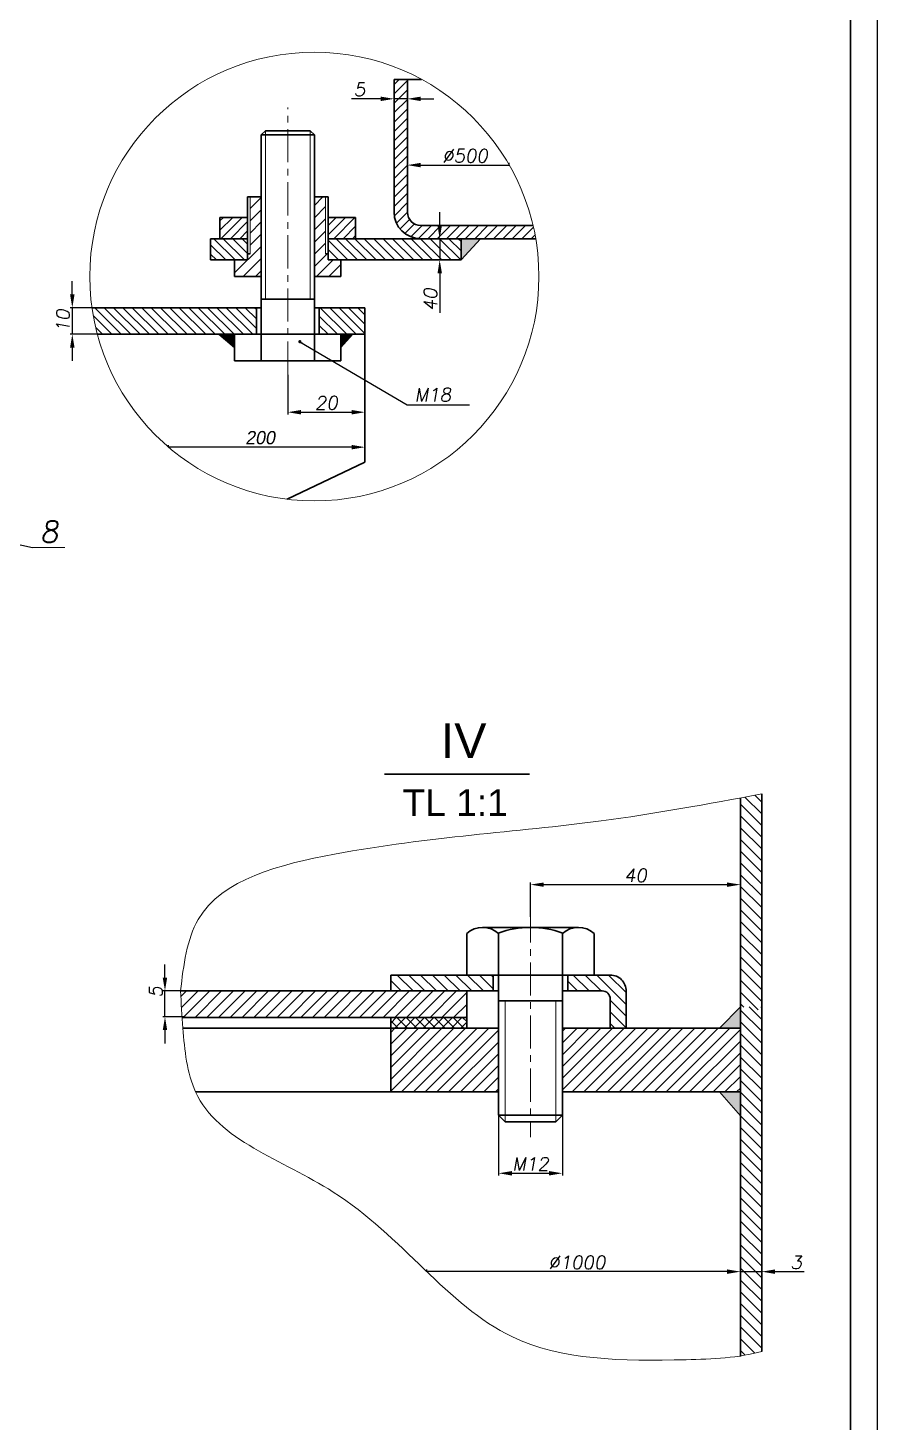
# Model space of a CAD drawing. Header units: inches. Extents: x -9 to 5931, y 0 to 8400.
# Drawn here: x 4334 to 5931, y 3880 to 6505 of the extents above; entities that cross this region are included whole.
import ezdxf

# ---------------------------------------------------------------- set-up
doc = ezdxf.new("R2010")
doc.units = ezdxf.units.IN
doc.header["$LTSCALE"] = 50
doc.header["$MEASUREMENT"] = 0
doc.linetypes.add('CENTER', pattern=[2, 1.25, -0.25, 0.25, -0.25])
doc.layers.get('0').update_dxf_attribs({"plot": 0})
for name, color, linetype, lineweight in [('Dam', 2, 'Continuous', 30), ('kthuoc', 3, 'Continuous', 13), ('manh', 4, 'Continuous', 13), ('Net manh', 3, 'Continuous', 13), ('Tam', 1, 'CENTER', 13), ('Tam dut', 1, 'CENTER', 13)]:
    doc.layers.add(name, color=color, linetype=linetype, lineweight=lineweight)
doc.styles.add('chu2.5', font='txt.shx', dxfattribs={"oblique": 10, "height": 25})
doc.styles.add('chu50', font='VNARIAL.ttf', dxfattribs={"height": 50})
doc.styles.add('chu65', font='VNARIAL.ttf', dxfattribs={"height": 65})
doc.dimstyles.new('Copy of kichthuoc2.5', dxfattribs={"dimtxt": 25, "dimasz": 25, "dimexe": 4, "dimexo": 0, "dimgap": 5, "dimtad": 1, "dimdec": 0, "dimzin": 0, "dimdsep": 46, "dimtxsty": 'chu2.5', "dimcen": 5, "dimclrd": 256, "dimclre": 256, "dimclrt": 256, "dimadec": 0, "dimazin": 0, "dimtfac": 1, "dimtdec": 0, "dimtmove": 0, "dimatfit": 0, "dimfxl": 0, "dimtolj": 1, "dimtzin": 0, "dimarcsym": 0})
doc.dimstyles.new('kichthuoc2.5', dxfattribs={"dimtxt": 25, "dimasz": 25, "dimexe": 4, "dimexo": 0, "dimgap": 5, "dimtad": 1, "dimtoh": 1, "dimdec": 0, "dimzin": 0, "dimdsep": 46, "dimtxsty": 'chu2.5', "dimcen": 5, "dimclrd": 256, "dimclre": 256, "dimclrt": 256, "dimadec": 0, "dimazin": 0, "dimtfac": 1, "dimtdec": 0, "dimtmove": 0, "dimatfit": 0, "dimfxl": 0, "dimtolj": 1, "dimtzin": 0, "dimarcsym": 0})
pattern_1 = [(45, (22473.77, 515.326), (-8.838835, 8.838835), [])]

# ---------------------------------------------------------------- blocks, each defined once
blk = doc.blocks.new('*D16')
at = {"layer": 'DEFPOINTS', "color": 0}
for p in [(4822.4, 5852), (4967.4, 5852), (4967.4, 5781.5)]:
    blk.add_point(p, dxfattribs=at)
at = {"layer": 'manh', "lineweight": -2}
for p, q in [((4822.4, 5852), (4822.4, 5777.5)), ((4967.4, 5852), (4967.4, 5777.5)), ((4847.4, 5781.5), (4942.4, 5781.5))]:
    blk.add_line(p, q, dxfattribs=at)
at = {"layer": 'manh'}
for points in [[(4847.4, 5785.7), (4847.4, 5777.3), (4822.4, 5781.5)], [(4942.4, 5785.7), (4942.4, 5777.3), (4967.4, 5781.5)]]:
    blk.add_solid(points, dxfattribs=at)
at = {"layer": 'manh', "insert": (4894.9, 5799), "char_height": 25, "attachment_point": 5, "style": 'chu2.5'}
blk.add_mtext('\\A1;20', dxfattribs=at)
blk = doc.blocks.new('*D15')
at = {"layer": 'DEFPOINTS', "color": 0}
for p in [(4598.2, 5715.7), (4598.2, 5715.7), (4967.4, 5715.7)]:
    blk.add_point(p, dxfattribs=at)
at = {"layer": 'manh', "lineweight": -2}
for p, q in [((4598.2, 5715.7), (4598.2, 5719.7)), ((4942.4, 5715.7), (4598.2, 5715.7)), ((4967.4, 5715.7), (4967.4, 5719.7))]:
    blk.add_line(p, q, dxfattribs=at)
at = {"layer": 'manh'}
blk.add_solid([(4942.4, 5719.9), (4942.4, 5711.5), (4967.4, 5715.7)], dxfattribs=at)
at = {"layer": 'manh', "insert": (4770.3, 5733.4), "char_height": 25, "attachment_point": 5, "style": 'chu2.5'}
blk.add_mtext('\\A1;{\\fTxt|b0|i0|c163|p2;200}', dxfattribs=at)
blk = doc.blocks.new('_None')
blk = doc.blocks.new('*D3')
at = {"layer": 'DEFPOINTS', "color": 0}
for p in [(5107.7, 6108.1), (5077, 6068.1), (5108.1, 6068.1)]:
    blk.add_point(p, dxfattribs=at)
at = {"layer": 'manh', "lineweight": -2}
for p, q in [((5108.1, 6133.1), (5108.1, 6158.1)), ((5107.7, 6108.1), (5112.1, 6108.1)), ((5108.1, 6108.1), (5108.1, 6068.1)), ((5077, 6068.1), (5112.1, 6068.1)), ((5108.1, 6043.1), (5108.1, 5968.4))]:
    blk.add_line(p, q, dxfattribs=at)
at = {"layer": 'manh'}
for points in [[(5104, 6133.1), (5112.3, 6133.1), (5108.1, 6108.1)], [(5104, 6043.1), (5112.3, 6043.1), (5108.1, 6068.1)]]:
    blk.add_solid(points, dxfattribs=at)
at = {"layer": 'manh', "insert": (5090.6, 5993.2), "char_height": 25, "attachment_point": 5, "rotation": 90, "style": 'chu2.5'}
blk.add_mtext('\\A1;40', dxfattribs=at)
blk = doc.blocks.new('*D14')
at = {"layer": 'DEFPOINTS', "color": 0}
for p in [(5022.4, 6371.5), (5022.4, 6358.8), (5047.4, 6358.8)]:
    blk.add_point(p, dxfattribs=at)
at = {"layer": 'manh', "lineweight": -2}
for p, q in [((4997.4, 6371.5), (4942.1, 6371.5)), ((5022.4, 6358.8), (5022.4, 6375.5)), ((5047.4, 6371.5), (5022.4, 6371.5)), ((5047.4, 6358.8), (5047.4, 6375.5)), ((5072.4, 6371.5), (5097.4, 6371.5))]:
    blk.add_line(p, q, dxfattribs=at)
at = {"layer": 'manh'}
for points in [[(4997.4, 6375.6), (4997.4, 6367.3), (5022.4, 6371.5)], [(5072.4, 6375.6), (5072.4, 6367.3), (5047.4, 6371.5)]]:
    blk.add_solid(points, dxfattribs=at)
at = {"layer": 'manh', "insert": (4957.2, 6389), "char_height": 25, "attachment_point": 5, "style": 'chu2.5'}
blk.add_mtext('\\A1;5', dxfattribs=at)
blk = doc.blocks.new('*D2')
at = {"layer": 'DEFPOINTS', "color": 0}
for p in [(5047.4, 6370.5), (5239, 6246.7), (5239, 6246.7)]:
    blk.add_point(p, dxfattribs=at)
at = {"layer": 'manh', "lineweight": -2}
for p, q in [((5047.4, 6370.5), (5047.4, 6242.7)), ((5239, 6246.7), (5239, 6250.7)), ((5072.4, 6246.7), (5239, 6246.7))]:
    blk.add_line(p, q, dxfattribs=at)
at = {"layer": 'manh'}
blk.add_solid([(5072.4, 6250.9), (5072.4, 6242.5), (5047.4, 6246.7)], dxfattribs=at)
at = {"layer": 'manh', "insert": (5155.7, 6264.2), "char_height": 25, "attachment_point": 5, "style": 'chu2.5'}
blk.add_mtext('\\A1;%%c500', dxfattribs=at)
blk = doc.blocks.new('*D13')
at = {"layer": 'DEFPOINTS', "color": 0}
for p in [(4489.9, 5978.3), (4417.1, 5928.3), (4492, 5928.3)]:
    blk.add_point(p, dxfattribs=at)
at = {"layer": 'manh', "lineweight": -2}
for p, q in [((4417.1, 6003.3), (4417.1, 6028.3)), ((4489.9, 5978.3), (4413.1, 5978.3)), ((4417.1, 5978.3), (4417.1, 5928.3)), ((4492, 5928.3), (4413.1, 5928.3)), ((4417.1, 5903.3), (4417.1, 5878.3))]:
    blk.add_line(p, q, dxfattribs=at)
at = {"layer": 'manh'}
for points in [[(4412.9, 6003.3), (4421.3, 6003.3), (4417.1, 5978.3)], [(4412.9, 5903.3), (4421.3, 5903.3), (4417.1, 5928.3)]]:
    blk.add_solid(points, dxfattribs=at)
at = {"layer": 'manh', "insert": (4399.6, 5953.3), "char_height": 25, "attachment_point": 5, "rotation": 90, "style": 'chu2.5'}
blk.add_mtext('\\A1;10', dxfattribs=at)
blk = doc.blocks.new('*D57')
at = {"layer": 'DEFPOINTS', "color": 0}
for p in [(5673.8, 4892.1), (5278.9, 4831.4), (5673.8, 4756.2)]:
    blk.add_point(p, dxfattribs=at)
at = {"layer": 'Net manh', "lineweight": -2}
for p, q in [((5278.9, 4831.4), (5278.9, 4896.1)), ((5303.9, 4892.1), (5648.8, 4892.1)), ((5673.8, 4756.2), (5673.8, 4896.1))]:
    blk.add_line(p, q, dxfattribs=at)
at = {"layer": 'Net manh'}
for points in [[(5303.9, 4896.2), (5303.9, 4887.9), (5278.9, 4892.1)], [(5648.8, 4896.2), (5648.8, 4887.9), (5673.8, 4892.1)]]:
    blk.add_solid(points, dxfattribs=at)
at = {"layer": 'Net manh', "insert": (5476.4, 4909.6), "char_height": 25, "attachment_point": 5, "style": 'chu2.5'}
blk.add_mtext('\\A1;40', dxfattribs=at)
blk = doc.blocks.new('*D55')
at = {"layer": 'DEFPOINTS', "color": 0}
for p in [(5673.8, 4163.5), (5713.8, 4123.6), (5673.8, 4073.5)]:
    blk.add_point(p, dxfattribs=at)
at = {"layer": 'Net manh', "lineweight": -2}
for p, q in [((5648.8, 4163.5), (5623.8, 4163.5)), ((5673.8, 4073.5), (5673.8, 4167.5)), ((5673.8, 4163.5), (5713.8, 4163.5)), ((5713.8, 4123.6), (5713.8, 4167.5)), ((5738.8, 4163.5), (5793.4, 4163.5))]:
    blk.add_line(p, q, dxfattribs=at)
at = {"layer": 'Net manh'}
for points in [[(5648.8, 4167.7), (5648.8, 4159.3), (5673.8, 4163.5)], [(5738.8, 4167.7), (5738.8, 4159.3), (5713.8, 4163.5)]]:
    blk.add_solid(points, dxfattribs=at)
at = {"layer": 'Net manh', "insert": (5778.6, 4181), "char_height": 25, "attachment_point": 5, "style": 'chu2.5'}
blk.add_mtext('\\A1;3', dxfattribs=at)
blk = doc.blocks.new('*D56')
at = {"layer": 'DEFPOINTS', "color": 0}
for p in [(4591.4, 4691.9), (4629.5, 4691.9), (4629.5, 4643.3)]:
    blk.add_point(p, dxfattribs=at)
at = {"layer": 'Net manh', "lineweight": -2}
for p, q in [((4591.4, 4716.9), (4591.4, 4741.9)), ((4629.5, 4691.9), (4587.4, 4691.9)), ((4591.4, 4643.3), (4591.4, 4691.9)), ((4629.5, 4643.3), (4587.4, 4643.3)), ((4591.4, 4618.3), (4591.4, 4593.3))]:
    blk.add_line(p, q, dxfattribs=at)
at = {"layer": 'Net manh'}
for points in [[(4587.2, 4716.9), (4595.5, 4716.9), (4591.4, 4691.9)], [(4587.2, 4618.3), (4595.5, 4618.3), (4591.4, 4643.3)]]:
    blk.add_solid(points, dxfattribs=at)
at = {"layer": 'Net manh', "insert": (4573.9, 4667.6), "char_height": 25, "attachment_point": 5, "rotation": 90, "style": 'chu2.5'}
blk.add_mtext('\\A1;  5', dxfattribs=at)
blk = doc.blocks.new('*D58')
at = {"layer": 'DEFPOINTS', "color": 0}
for p in [(5083.7, 4163.5), (5083.7, 4163.5), (5673.8, 4169.8)]:
    blk.add_point(p, dxfattribs=at)
at = {"layer": 'kthuoc', "lineweight": -2}
for p, q in [((5083.7, 4163.5), (5083.7, 4167.5)), ((5648.8, 4163.5), (5083.7, 4163.5)), ((5673.8, 4169.8), (5673.8, 4159.5))]:
    blk.add_line(p, q, dxfattribs=at)
at = {"layer": 'kthuoc'}
blk.add_solid([(5648.8, 4167.7), (5648.8, 4159.3), (5673.8, 4163.5)], dxfattribs=at)
at = {"layer": 'kthuoc', "insert": (5366.2, 4181), "char_height": 25, "attachment_point": 5, "style": 'chu2.5'}
blk.add_mtext('\\A1;%%c1000', dxfattribs=at)
blk = doc.blocks.new('*D72')
at = {"layer": 'DEFPOINTS', "color": 0}
for p in [(5218.9, 4475.7), (5338.9, 4475.7), (5338.9, 4348.7)]:
    blk.add_point(p, dxfattribs=at)
at = {"layer": 'kthuoc', "lineweight": -2}
for p, q in [((5218.9, 4475.7), (5218.9, 4344.7)), ((5338.9, 4475.7), (5338.9, 4344.7)), ((5243.9, 4348.7), (5313.9, 4348.7))]:
    blk.add_line(p, q, dxfattribs=at)
at = {"layer": 'kthuoc'}
for points in [[(5243.9, 4352.9), (5243.9, 4344.5), (5218.9, 4348.7)], [(5313.9, 4352.9), (5313.9, 4344.5), (5338.9, 4348.7)]]:
    blk.add_solid(points, dxfattribs=at)
at = {"layer": 'kthuoc', "insert": (5278.9, 4366.2), "char_height": 25, "attachment_point": 5, "style": 'chu2.5'}
blk.add_mtext('\\A1;M12', dxfattribs=at)

msp = doc.modelspace()

# ---------------------------------------------------------------- hatches: boundary and pattern name
at = {"layer": 'kthuoc'}
msp.add_hatch(color=256, dxfattribs=at).paths.add_polyline_path([(5634.4, 4501.9), (5673.8, 4457.1), (5673.8, 4501.9)])
at = {"layer": 'manh'}
h = msp.add_hatch(dxfattribs=at)
h.set_pattern_fill('ANSI31', color=256, scale=100, style=0)
h.set_pattern_definition(pattern_1)
h.paths.add_polyline_path([(5047.4, 6408.1), (5022.4, 6408.1), (5022.4, 6158.1, 0.414214), (5072.4, 6108.1), (5288.7, 6108.1, 0.0151), (5283.7, 6133.1), (5072.4, 6133.1, -0.414214), (5047.4, 6158.1)])
h = msp.add_hatch(dxfattribs=at)
h.set_pattern_fill('ANSI31', color=256, scale=130, style=0)
h.set_pattern_definition([(45, (22473.77, 515.326), (-11.490485, 11.490485), [])])
h.paths.add_polyline_path([(4772.4, 6079.9), (4746.6, 6079.9), (4746.6, 6068.1), (4722.4, 6068.1), (4722.4, 6036.9), (4772.4, 6036.9)])
h.paths.add_polyline_path([(4772.4, 6186.8), (4751.6, 6186.8), (4751.6, 6079.9), (4772.4, 6079.9)])
h.paths.add_polyline_path([(4893.2, 6186.8), (4872.4, 6186.8), (4872.4, 6079.9), (4893.2, 6079.9)])
h.paths.add_polyline_path([(4898.2, 6068.1), (4898.2, 6079.9), (4872.4, 6079.9), (4872.4, 6036.9), (4922.4, 6036.9), (4922.4, 6068.1)])
h = msp.add_hatch(dxfattribs=at)
h.set_pattern_fill('ANSI31', color=256, scale=100, style=0)
h.set_pattern_definition(pattern_1)
h.paths.add_polyline_path([(4694.8, 6148.1), (4694.8, 6108.1), (4746.6, 6108.1), (4746.6, 6148.1)])
h.paths.add_polyline_path([(4898.2, 6148.1), (4898.2, 6108.1), (4950, 6108.1), (4950, 6148.1)])
h = msp.add_hatch(dxfattribs=at)
h.set_pattern_fill('ANSI31', color=256, scale=100, angle=90, style=0)
h.set_pattern_definition([(135, (22473.77, 515.326), (-8.838835, -8.838835), [])])
h.paths.add_polyline_path([(5148.4, 6068.1), (5148.4, 6108.1), (5072.4, 6108.1), (4898.2, 6108.1), (4898.2, 6068.1)])
h.paths.add_polyline_path([(4677.2, 6068.1), (4746.6, 6068.1), (4746.6, 6108.1), (4677.2, 6108.1)])
for points in [[(5184.8, 6108.1), (5148.4, 6108.1), (5148.4, 6068.1)], [(4722.4, 5928.3), (4692.7, 5928.3), (4722.4, 5903.3)], [(4944.7, 5928.3), (4922.4, 5928.3), (4922.4, 5903.3)]]:
    msp.add_hatch(color=256, dxfattribs=at).paths.add_polyline_path(points)
h = msp.add_hatch(dxfattribs=at)
h.set_pattern_fill('ANSI31', color=256, scale=100, angle=90, style=0)
h.set_pattern_definition([(135, (-254.68, 227.01), (-8.838835, -8.838835), [])])
h.paths.add_polyline_path([(4454.1, 5978.3, 0.030223), (4464.3, 5928.3), (4763.3, 5928.3), (4763.3, 5978.3)])
h.paths.add_polyline_path([(4881.5, 5978.3), (4881.5, 5928.3), (4967.4, 5928.3), (4967.4, 5978.3)])
at = {"layer": 'Net manh'}
h = msp.add_hatch(dxfattribs=at)
h.set_pattern_fill('ANSI31', color=256, scale=125, angle=90, style=0)
h.set_pattern_definition([(135, (3349.948, 3853.847), (-11.04854, -11.04854), [])])
edge = h.paths.add_edge_path()
edge.add_spline(control_points=[(5713.8, 5062.9), (5700.5, 5060.4), (5687.1, 5057.9), (5673.8, 5055.4)], knot_values=[35.285414, 35.285414, 35.285414, 35.285414, 75.539228, 75.539228, 75.539228, 75.539228], degree=3, periodic=0)
edge.add_line((5673.8, 5055.4), (5673.8, 4662.8))
edge.add_line((5673.8, 4662.8), (5713.8, 4655.3))
edge.add_line((5713.8, 4655.3), (5713.8, 5062.9))
h = msp.add_hatch(dxfattribs=at)
h.set_pattern_fill('ANSI31', color=256, scale=125, angle=90, style=0)
h.set_pattern_definition([(135, (6990.125, 594.261), (-11.048543, -11.048543), [])])
h.paths.add_polyline_path([(5016, 4721.9), (5016, 4691.9), (5208.9, 4691.9), (5208.9, 4721.9)])
h.paths.add_polyline_path([(5428.9, 4691.9), (5428.9, 4621.9), (5458.9, 4621.9), (5458.9, 4691.9, 0.414214), (5428.9, 4721.9), (5348.9, 4721.9), (5348.9, 4691.9)])
h = msp.add_hatch(dxfattribs=at)
h.set_pattern_fill('ANSI31', color=256, scale=125, style=0)
h.set_pattern_definition([(45, (3103.806, 3915.292), (-11.04854, 11.04854), [])])
edge = h.paths.add_edge_path()
edge.add_line((4756.2, 4691.9), (4620.6, 4691.9))
edge.add_spline(control_points=[(4620.6, 4691.9), (4621.5, 4675.3), (4622.5, 4658.7), (4623.6, 4641.9)], knot_values=[0, 0, 0, 0, 50.325395, 50.325395, 50.325395, 50.325395], degree=3, periodic=0)
edge.add_line((4623.6, 4641.9), (5158.9, 4641.9))
edge.add_line((5158.9, 4641.9), (5158.9, 4691.9))
edge.add_line((5158.9, 4691.9), (4756.2, 4691.9))
msp.add_hatch(color=256, dxfattribs=at).paths.add_polyline_path([(5673.8, 4661.9), (5634.5, 4621.9), (5673.8, 4621.9)])
h = msp.add_hatch(dxfattribs=at)
h.set_pattern_fill('ANSI31', color=256, scale=125, angle=90, style=0)
h.set_pattern_definition([(135, (2459.344, -1100.99), (-11.048543, -11.048543), [])])
edge = h.paths.add_edge_path()
edge.add_line((5713.8, 4661.9), (5673.8, 4661.9))
edge.add_line((5673.8, 4661.9), (5673.8, 4004.9))
edge.add_spline(control_points=[(5673.8, 4004.9), (5687.7, 4007), (5701.1, 4009.8), (5713.8, 4013.4)], knot_values=[1370.003161, 1370.003161, 1370.003161, 1370.003161, 1410.243288, 1410.243288, 1410.243288, 1410.243288], degree=3, periodic=0)
edge.add_line((5713.8, 4013.4), (5713.8, 4661.9))
h = msp.add_hatch(dxfattribs=at)
h.set_pattern_fill('NET', color=256, scale=100, angle=45, style=0)
h.set_pattern_definition([(45, (9304.858, 594.261), (-8.838835, 8.838835), []), (135, (9304.858, 594.261), (-8.838835, -8.838835), [])])
h.paths.add_polyline_path([(5158.9, 4621.9), (5158.9, 4641.9), (5016, 4641.9), (5016, 4621.9)])
h = msp.add_hatch(dxfattribs=at)
h.set_pattern_fill('ANSI31', color=256, scale=125, style=0)
h.set_pattern_definition([(45, (9304.858, 594.261), (-11.048543, 11.048543), [])])
h.paths.add_polyline_path([(5016, 4621.9), (5016, 4501.9), (5218.9, 4501.9), (5218.9, 4621.9)])
h = msp.add_hatch(dxfattribs=at)
h.set_pattern_fill('ANSI31', color=256, scale=125, style=0)
h.set_pattern_definition([(45, (2582.812, -1100.99), (-11.048543, 11.048543), [])])
h.paths.add_polyline_path([(5673.8, 4501.9), (5673.8, 4621.9), (5338.9, 4621.9), (5338.9, 4501.9)])

# ---------------------------------------------------------------- linework, layer by layer
msp.add_lwpolyline([(-9.2, 0), (-9.2, 8400), (5930.8, 8400), (5930.8, 0), (-9.2, 0)], close=True)
at = {"layer": 'Dam'}
for p, q in [((5880.8, 8350), (5880.8, 50)), ((5022.4, 6408.1), (5022.4, 6158.1)), ((5022.4, 6408.1), (5074.1, 6408.1)), ((5047.4, 6408.1), (5047.4, 6158.1)), ((4772.4, 6303.6), (4780.3, 6311.3)), ((4772.4, 6303.6), (4872.4, 6303.6)), ((4772.4, 5878.3), (4772.4, 6303.6)), ((4780.3, 6311.3), (4864.5, 6311.3)), ((4872.4, 6303.6), (4864.5, 6311.3)), ((4872.4, 5878.3), (4872.4, 6303.6)), ((4746.6, 6186.8), (4772.4, 6186.8)), ((4746.6, 6068.1), (4746.6, 6186.8)), ((4872.4, 6186.8), (4898.2, 6186.8)), ((4898.2, 6068.1), (4898.2, 6186.8)), ((4746.6, 6148.1), (4694.8, 6148.1)), ((4694.8, 6108.1), (4694.8, 6148.1)), ((4898.2, 6148.1), (4950, 6148.1)), ((4950, 6108.1), (4950, 6148.1)), ((5072.4, 6133.1), (5283.7, 6133.1)), ((4746.6, 6108.1), (4677.2, 6108.1)), ((4677.2, 6068.1), (4677.2, 6108.1)), ((5072.4, 6108.1), (4898.2, 6108.1)), ((5072.4, 6108.1), (5288.7, 6108.1)), ((5148.4, 6068.1), (5184.8, 6108.1)), ((5148.4, 6068.1), (5148.4, 6108.1)), ((4677.2, 6068.1), (4746.6, 6068.1)), ((4722.4, 6036.9), (4722.4, 6068.1)), ((4746.6, 6079.9), (4751.6, 6079.9)), ((4898.2, 6079.9), (4893.2, 6079.9)), ((4898.2, 6068.1), (5148.4, 6068.1)), ((4922.4, 6036.9), (4922.4, 6068.1)), ((4722.4, 6036.9), (4772.4, 6036.9)), ((4872.4, 6036.9), (4922.4, 6036.9)), ((4772.4, 5994.2), (4872.4, 5994.2)), ((4454.1, 5978.3), (4772.4, 5978.3)), ((4763.3, 5978.3), (4763.3, 5928.3)), ((4872.4, 5978.3), (4967.4, 5978.3)), ((4881.5, 5978.3), (4881.5, 5928.3)), ((4967.4, 5978.3), (4967.4, 5687.5)), ((4464.3, 5928.3), (4967.4, 5928.3)), ((4722.4, 5903.3), (4692.7, 5928.3)), ((4722.4, 5878.3), (4722.4, 5928.3)), ((4922.4, 5903.3), (4944.7, 5928.3)), ((4922.4, 5878.3), (4922.4, 5928.3)), ((4722.4, 5878.3), (4922.4, 5878.3)), ((4967.4, 5687.5), (4821.3, 5617.7)), ((5004.2, 5099.9), (5276.8, 5099.9))]:
    msp.add_line(p, q, dxfattribs=at)
at = {"layer": 'Dam', "color": 2}
for p, q in [((5673.8, 5055.4), (5673.8, 4003.9)), ((5713.8, 5062.9), (5713.8, 4012.9)), ((5188.9, 4811.6), (5278.9, 4811.6)), ((5368.9, 4811.6), (5278.9, 4811.6)), ((5158.9, 4800.4), (5158.9, 4721.9)), ((5218.9, 4801.3), (5218.9, 4691.9)), ((5338.9, 4801.3), (5338.9, 4691.9)), ((5398.9, 4722.8), (5398.9, 4800.4)), ((5016, 4721.9), (5258.9, 4721.9)), ((5016, 4721.9), (5016, 4691.9)), ((5218.9, 4721.9), (5208.9, 4721.9)), ((5208.9, 4721.9), (5208.9, 4691.9)), ((5348.9, 4721.9), (5348.9, 4691.9)), ((4620.6, 4691.9), (5208.9, 4691.9)), ((4756.2, 4691.9), (5218.9, 4691.9)), ((5208.9, 4691.9), (4978.9, 4691.9)), ((5158.9, 4691.9), (5158.9, 4621.9)), ((5218.9, 4691.9), (5218.9, 4458)), ((5218.9, 4673.1), (5338.9, 4673.1)), ((5338.9, 4691.9), (5338.9, 4458)), ((4623.5, 4641.9), (5158.9, 4641.9)), ((4625.1, 4621.9), (5218.9, 4621.9)), ((4756.2, 4641.9), (5158.9, 4641.9)), ((5016, 4641.9), (5016, 4501.9)), ((5338.9, 4621.9), (5673.8, 4621.9)), ((4649.1, 4501.9), (5218.9, 4501.9)), ((5338.9, 4501.9), (5673.8, 4501.9)), ((5218.9, 4458), (5231.4, 4445.5)), ((5218.9, 4458), (5338.9, 4458)), ((5231.4, 4445.5), (5326.4, 4445.5)), ((5338.9, 4458), (5326.4, 4445.5))]:
    msp.add_line(p, q, dxfattribs=at)
for points in [[(5458.9, 4621.9), (5458.9, 4691.9, 0.414214), (5428.9, 4721.9), (5258.9, 4721.9)], [(5428.9, 4621.9), (5428.9, 4676.9, 0.414214), (5413.9, 4691.9), (5338.9, 4691.9)]]:
    msp.add_lwpolyline(points, format="xyb", dxfattribs=at)
at = {"layer": 'Dam'}
for radius in [50, 25]:
    msp.add_arc((5072.4, 6158.1), radius, 180, 270, dxfattribs=at)
at = {"layer": 'Dam', "color": 2}
for centre, radius, start, end in [((5188.9, 4765.7), 45.8, 49.1176, 130.8824), ((5278.9, 4631.6), 180, 90, 109.7203), ((5278.9, 4631.6), 180, 70.2797, 90), ((5368.9, 4765.7), 45.8, 49.1176, 130.8824)]:
    msp.add_arc(centre, radius, start, end, dxfattribs=at)
at = {"layer": 'kthuoc'}
for p, q in [((4342.2, 5526.7), (4402.9, 5526.7)), ((5634.4, 4501.9), (5673.8, 4457.1))]:
    msp.add_line(p, q, dxfattribs=at)
msp.add_open_spline([(5713.8, 5062.9), (5612.2, 5043.8), (5343.7, 4994.6), (5003.7, 4979.4), (4644.4, 4889.3), (4626.5, 4740.7), (4620.6, 4691.9)], degree=3, knots=[35.285414, 35.285414, 35.285414, 35.285414, 341.950728, 847.567147, 1131.533686, 1270.429039, 1270.429039, 1270.429039, 1270.429039], dxfattribs=at)
at = {"layer": 'manh'}
for p, q in [((4780.3, 5994.2), (4780.3, 6311.3)), ((4864.5, 5994.2), (4864.5, 6311.3)), ((4751.6, 6079.9), (4751.6, 6186.8)), ((4893.2, 6079.9), (4893.2, 6186.8))]:
    msp.add_line(p, q, dxfattribs=at)
msp.add_circle((4872.4, 6036.9), 422.4, dxfattribs=at)
at = {"layer": 'Net manh'}
for p, q in [((5231.4, 4445.5), (5231.4, 4673.1)), ((5326.4, 4445.5), (5326.4, 4673.1)), ((5673.8, 4661.9), (5634.5, 4621.9))]:
    msp.add_line(p, q, dxfattribs=at)
msp.add_open_spline([(4620.6, 4691.9), (4621.9, 4668.8), (4625.5, 4605.3), (4645.2, 4423.4), (4974.7, 4327.4), (5187.6, 3999.3), (5497, 3993.8), (5671.3, 4001.2), (5713.8, 4013.4)], degree=3, knots=[0, 0, 0, 0, 70.141476, 192.523761, 512.64282, 945.240778, 1275.708378, 1410.243288, 1410.243288, 1410.243288, 1410.243288], dxfattribs=at)
at = {"layer": 'Tam'}
msp.add_line((4822.4, 5852), (4822.4, 6355.1), dxfattribs=at)
at = {"layer": 'Tam dut'}
msp.add_line((5278.9, 4845.8), (5278.9, 4416.9), dxfattribs=at)

# ---------------------------------------------------------------- texts
at = {"layer": 'kthuoc'}
for s, insert, char_height, width, attachment_point, style in [('IV', (5153.2, 5163.2), 65, 383.94, 5, 'chu65'), ('TL 1:1', (5038.3, 5071.6), 50, 530.059, 1, 'chu50')]:
    msp.add_mtext(s, dxfattribs=dict(at, insert=insert, char_height=char_height, width=width, attachment_point=attachment_point, style=style))
at = {"layer": 'manh', "style": 'chu2.5'}
for s, insert, char_height, attachment_point in [('M18', (5129.3, 5826.9), 25, 3), ('8', (4390.5, 5536.3), 40, 9)]:
    msp.add_mtext(s, dxfattribs=dict(at, insert=insert, char_height=char_height, attachment_point=attachment_point))

# ---------------------------------------------------------------- dimensions: what is measured, and where the dimension line sits
at = {"layer": 'kthuoc'}
dim = msp.add_linear_dim(base=(5338.9, 4348.7), p1=(5218.9, 4475.7), p2=(5338.9, 4475.7), text='M12', dimstyle='kichthuoc2.5', dxfattribs=at)
dim.commit()
dim.dimension.update_dxf_attribs({"geometry": '*D72', "text_midpoint": (5278.9, 4366.2)})
dim = msp.add_linear_dim(base=(5083.7, 4163.5), p1=(5673.8, 4169.8), p2=(5083.7, 4163.5), text='%%c1000', dimstyle='kichthuoc2.5', override={"dimblk2": 'None', "dimsah": 1}, dxfattribs=at)
dim.commit()
dim.dimension.update_dxf_attribs({"geometry": '*D58', "text_midpoint": (5366.2, 4181)})
at = {"layer": 'manh'}
dim = msp.add_linear_dim(base=(5022.4, 6371.5), p1=(5047.4, 6358.8), p2=(5022.4, 6358.8), dimstyle='kichthuoc2.5', override={"dimlfac": 0.2}, dxfattribs=at)
dim.commit()
dim.dimension.update_dxf_attribs({"geometry": '*D14', "text_midpoint": (4957.2, 6389)})
for base, p1, p2, text, picture, middle in [((5239, 6246.7), (5047.4, 6370.5), (5239, 6246.7), '%%c500', '*D2', (5155.7, 6264.2)), ((4598.2, 5715.7), (4967.4, 5715.7), (4598.2, 5715.7), '{\\fTxt|b0|i0|c163|p2;200}', '*D15', (4770.3, 5733.4))]:
    dim = msp.add_linear_dim(base=base, p1=p1, p2=p2, text=text, dimstyle='kichthuoc2.5', override={"dimblk2": 'None', "dimsah": 1}, dxfattribs=at)
    dim.commit()
    dim.dimension.update_dxf_attribs({"geometry": picture, "text_midpoint": middle})
dim = msp.add_linear_dim(base=(5108.1, 6068.1), p1=(5107.7, 6108.1), p2=(5077, 6068.1), angle=90, dimstyle='Copy of kichthuoc2.5', dxfattribs=at)
dim.commit()
dim.dimension.update_dxf_attribs({"geometry": '*D3', "text_midpoint": (5090.6, 5993.2)})
dim = msp.add_linear_dim(base=(4417.1, 5928.3), p1=(4489.9, 5978.3), p2=(4492, 5928.3), angle=90, dimstyle='kichthuoc2.5', override={"dimlfac": 0.2}, dxfattribs=at)
dim.commit()
dim.dimension.update_dxf_attribs({"geometry": '*D13', "text_midpoint": (4417.1, 5953.3), "dimtype": 160})
dim = msp.add_linear_dim(base=(4967.4, 5781.5), p1=(4822.4, 5852), p2=(4967.4, 5852), text='20', dimstyle='kichthuoc2.5', dxfattribs=at)
dim.commit()
dim.dimension.update_dxf_attribs({"geometry": '*D16', "text_midpoint": (4894.9, 5799)})
at = {"layer": 'Net manh'}
dim = msp.add_linear_dim(base=(5673.8, 4892.1), p1=(5278.9, 4831.4), p2=(5673.8, 4756.2), text='40', dimstyle='kichthuoc2.5', dxfattribs=at)
dim.commit()
dim.dimension.update_dxf_attribs({"geometry": '*D57', "text_midpoint": (5476.4, 4909.6)})
dim = msp.add_linear_dim(base=(4591.4, 4691.9), p1=(4629.5, 4643.3), p2=(4629.5, 4691.9), angle=90, text='  5', dimstyle='kichthuoc2.5', dxfattribs=at)
dim.commit()
dim.dimension.update_dxf_attribs({"geometry": '*D56', "text_midpoint": (4591.4, 4667.6), "dimtype": 160})
dim = msp.add_linear_dim(base=(5673.8, 4163.5), p1=(5713.8, 4123.6), p2=(5673.8, 4073.5), text='3', dimstyle='kichthuoc2.5', dxfattribs=at)
dim.commit()
dim.dimension.update_dxf_attribs({"geometry": '*D55', "text_midpoint": (5778.6, 4163.5), "dimtype": 160})

# ---------------------------------------------------------------- leaders
at = {"layer": 'kthuoc'}
for points, override in [([(4845.2, 5914.3), (5046.8, 5795.4), (5164, 5795.4)], {"dimasz": 6, "dimtad": 0, "dimldrblk": 'Dot'}), ([(3979.4, 5606.4), (4342.2, 5526.7)], {"dimasz": 6, "dimgap": 5, "dimtad": 0, "dimldrblk": 'Dot'})]:
    msp.add_leader(points, dimstyle='kichthuoc2.5', override=override, dxfattribs=at)

doc.saveas('drawing.dxf')
